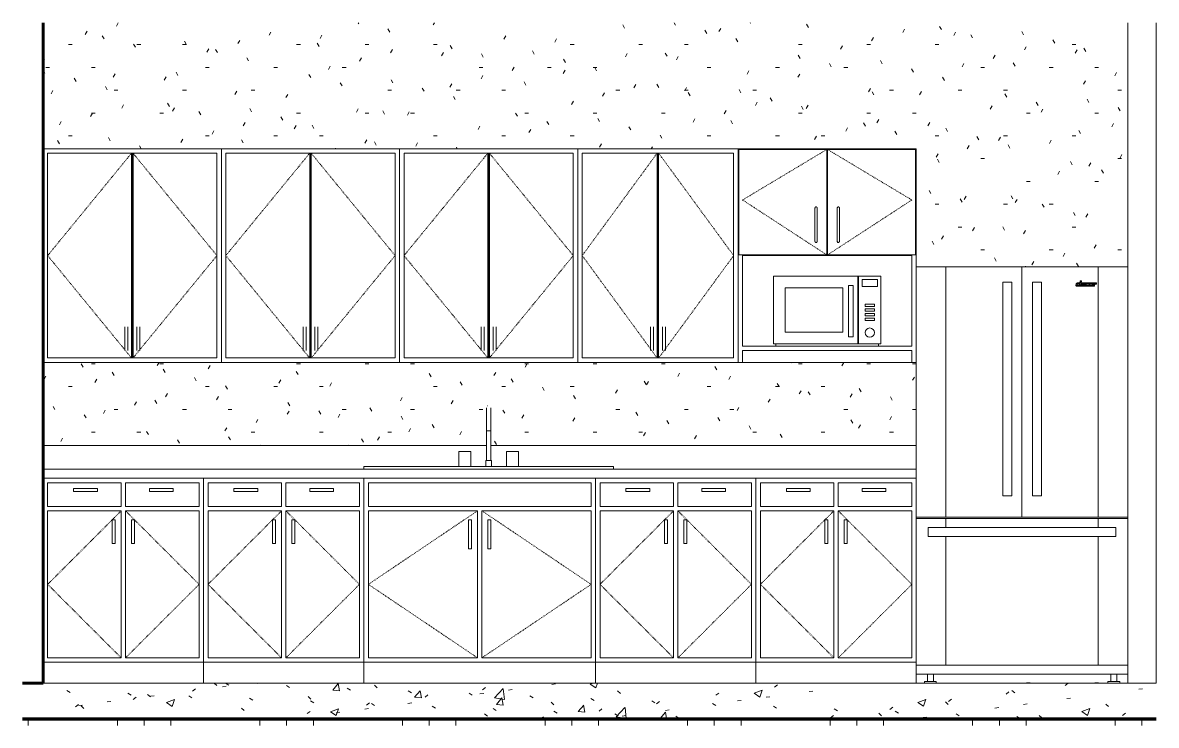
# Model space of a CAD drawing. Header units: inches. Extents: x -1667 to 6650, y -30 to 273.
# Drawn here: x 3699.4 to 3890.2, y -7.1 to 111.2 of the extents above; entities that cross this region are included whole.
import ezdxf

# ---------------------------------------------------------------- set-up
doc = ezdxf.new("R2010")
doc.units = ezdxf.units.IN
doc.header["$MEASUREMENT"] = 0
doc.linetypes.add('Dash', pattern=[0.25, 0.125, -0.125])
for name, color, linetype, lineweight in [('A-GENM', 13, 'Continuous', 9), ('A-WALL', 113, 'Continuous', 18), ('A-WALL-PATT', 111, 'Continuous', 18), ('C-BLDG-PADS', 91, 'Continuous', 9), ('C-TOPO', 7, 'Continuous', 9), ('I-FURN', 30, 'Continuous', 9), ('I-WALL', 2, 'Continuous', 18), ('P-SANR-FIXT', 6, 'Continuous', 9), ('Q-CASE', 31, 'Continuous', 9), ('Q-CASE-HDLN', 31, 'Dash', 9), ('Q-SPCQ', 91, 'Continuous', 9)]:
    doc.layers.add(name, color=color, linetype=linetype, lineweight=lineweight)

# ---------------------------------------------------------------- blocks, each defined once
blk = doc.blocks.new('Open Source Metal Building_Exterior_rvt-14-KITCHINETTE - NORTH ELEVATION')
at = {"layer": 'C-BLDG-PADS'}
h = blk.add_hatch(dxfattribs=at)
h.set_pattern_fill('FP_28', style=0, pattern_type=2)
h.set_pattern_definition([(50, (3737.787, 0), (13.77135, -1.20496), [1.44, -15.84]), (355, (3737.787, 0), (-2.66442, 14.44218), [1.152, -12.672]), (100.451, (3738.935, -0.1), (11.10708, 13.23737), [1.224, -13.462]), (46.184, (3737.787, 3.84), (20.49128, -3.17785), [2.16, -23.76]), (96.636, (3739.495, 3.575), (17.94587, 18.70315), [1.836, -20.193]), (351.184, (3737.787, 3.84), (17.9454, 18.70261), [1.728, -19.008]), (21, (3739.707, 2.88), (11.46052, -7.730365), [1.44, -15.84]), (326, (3739.707, 2.88), (4.67135, 13.92315), [1.152, -12.672]), (71.451, (3740.663, 2.236), (16.13207, 6.19284), [1.224, -13.462]), (37.5, (3737.787, 0), (0.233123, 6.39175), [0.634, -11.885, 0.634, -12.23, -12.72]), (37.5, (3737.787, 0), (0.233123, 6.39175), [-25.382, 0.634, -12.086]), (7.5, (3737.787, 0), (5.05073, 7.57304), [0.634, -6.701, 0.634, -11.597, -4.848]), (7.5, (3737.787, 0), (5.05073, 7.57304), [-19.565, 0.634, -4.214]), (327.5, (3733.506, 0), (10.24958, -0.43289), [0.634, -4.166, 0.634, -14.342, -19.872]), (327.5, (3733.506, 0), (10.24958, -0.43289), [-19.776, 0.634, -19.238]), (317.5, (3731.586, 0), (11.19739, 1.922144), [0.634, -5.606, 0.634, -9.312, -14.112]), (317.5, (3731.586, 0), (11.19739, 1.922144), [-16.186, 0.634, -13.478])])
h.paths.add_polyline_path([(1901.64, -6), (1949.35, -6), (1949.35, 0), (1758.48, 0), (1758.48, -6), (1853.92, -6)], flags=0)
at = {"layer": 'C-TOPO'}
h = blk.add_hatch(dxfattribs=at)
h.set_pattern_fill('FP_27', color=256, style=0, pattern_type=2)
h.set_pattern_definition([(0, (3737.787, 0), (12, 12), [12, -12]), (0, (3737.787, 4.5), (12, 12), [12, -12]), (0, (3737.787, 9), (12, 12), [12, -12]), (90, (3739.287, 10.5), (-12, 12), [12, -12]), (90, (3743.787, 10.5), (-12, 12), [12, -12]), (90, (3748.287, 10.5), (-12, 12), [12, -12])])
h.paths.add_polyline_path([(1901.64, -7.13), (1949.35, -7.13), (1949.35, -6.01), (1758.48, -6.01), (1758.48, -7.13), (1853.92, -7.13)], flags=0)
at = {"layer": 'C-BLDG-PADS', "color": 250, "lineweight": 18}
for p, q in [((1949.35, 0), (1758.48, 0)), ((1758.48, -6), (1949.35, -6))]:
    blk.add_line(p, q, dxfattribs=at)
at = {"layer": 'C-TOPO', "color": 10, "lineweight": 80}
blk.add_line((1758.48, -6.01), (1949.35, -6.01), dxfattribs=at)
at = {"layer": 'C-TOPO'}
blk.add_line((1949.35, -6.01), (1758.48, -6.01), dxfattribs=at)
blk = doc.blocks.new('Counter Top - 24_ Depth-690214-KITCHINETTE - NORTH ELEVATION')
at = {"layer": 'Q-CASE'}
for p, q in [((1761.94, 40), (1836.57, 40)), ((1837.31, 40), (1908.94, 40)), ((1761.94, 36), (1908.94, 36)), ((1908.94, 34.5), (1761.94, 34.5))]:
    blk.add_line(p, q, dxfattribs=at)
blk = doc.blocks.new('Refrigeration-Dacor-Millennia - PF36BNDFBK-518783-KITCHINETTE - NORTH ELEVATION')
at = {"layer": 'A-GENM', "lineweight": 18}
for p, q in [((1908.94, 27.94), (1908.94, 70.12)), ((1908.94, 70.12), (1926.69, 70.12)), ((1913.94, 70.12), (1913.94, 27.94)), ((1926.69, 70.12), (1944.56, 70.12)), ((1926.69, 70.12), (1926.69, 27.94)), ((1939.56, 70.12), (1939.56, 27.94)), ((1926.69, 27.94), (1908.94, 27.94)), ((1908.94, 3), (1908.94, 27.69)), ((1908.94, 27.69), (1944.56, 27.69)), ((1944.56, 27.94), (1926.69, 27.94)), ((1944.56, 3), (1908.94, 3))]:
    blk.add_line(p, q, dxfattribs=at)
at = {"layer": 'A-GENM'}
for p, q in [((1944.56, 70.12), (1908.94, 70.12)), ((1908.94, 70.12), (1908.94, 3)), ((1925, 67.53), (1923.5, 67.53)), ((1923.5, 67.53), (1923.5, 31.53)), ((1925, 31.53), (1925, 67.53)), ((1928.5, 67.53), (1930, 67.53)), ((1928.5, 31.53), (1928.5, 67.53)), ((1930, 67.53), (1930, 31.53)), ((1935.86, 67.24), (1935.82, 67.03)), ((1935.82, 67.03), (1935.82, 66.96)), ((1935.82, 66.96), (1935.85, 66.9)), ((1935.85, 66.9), (1935.9, 66.86)), ((1935.89, 67.31), (1935.86, 67.24)), ((1935.91, 67.23), (1935.87, 67.02)), ((1935.87, 67.02), (1935.87, 66.95)), ((1935.87, 66.95), (1935.91, 66.91)), ((1935.94, 67.37), (1935.89, 67.31)), ((1935.9, 66.86), (1935.94, 66.85)), ((1935.95, 67.3), (1935.91, 67.23)), ((1935.91, 66.91), (1935.97, 66.89)), ((1936.01, 67.4), (1935.94, 67.37)), ((1935.94, 66.85), (1935.97, 66.84)), ((1936.01, 67.35), (1935.95, 67.3)), ((1935.97, 66.89), (1936.46, 66.89)), ((1935.97, 66.84), (1938.86, 66.84)), ((1936.09, 67.42), (1936.01, 67.4)), ((1936.09, 67.37), (1936.01, 67.35)), ((1936.04, 67.07), (1936.06, 67.18)), ((1936.05, 67.04), (1936.04, 67.07)), ((1936.07, 67.02), (1936.05, 67.04)), ((1936.06, 67.18), (1936.08, 67.22)), ((1936.37, 67.02), (1936.07, 67.02)), ((1936.08, 67.22), (1936.12, 67.23)), ((1936.45, 67.42), (1936.09, 67.42)), ((1936.49, 67.37), (1936.09, 67.37)), ((1936.12, 67.23), (1936.46, 67.23)), ((1936.41, 67.03), (1936.37, 67.02)), ((1936.43, 67.07), (1936.41, 67.03)), ((1936.46, 67.23), (1936.43, 67.07)), ((1936.51, 67.7), (1936.45, 67.42)), ((1936.46, 66.89), (1936.51, 66.9)), ((1936.56, 67.7), (1936.49, 67.37)), ((1936.53, 67.74), (1936.51, 67.7)), ((1936.51, 66.9), (1936.55, 66.93)), ((1936.58, 67.75), (1936.53, 67.74)), ((1936.55, 66.93), (1936.57, 66.97)), ((1936.72, 67.7), (1936.56, 67.7)), ((1936.57, 66.97), (1936.62, 67.23)), ((1936.7, 67.75), (1936.58, 67.75)), ((1936.62, 67.23), (1936.71, 67.23)), ((1936.64, 67.06), (1936.63, 67.02)), ((1936.63, 67.02), (1936.64, 66.96)), ((1936.65, 67.11), (1936.64, 67.06)), ((1936.64, 66.96), (1936.67, 66.91)), ((1936.65, 67.37), (1936.68, 67.53)), ((1936.73, 67.37), (1936.65, 67.37)), ((1936.67, 67.15), (1936.65, 67.11)), ((1936.71, 67.18), (1936.67, 67.15)), ((1936.67, 66.91), (1936.73, 66.89)), ((1936.68, 67.53), (1936.72, 67.7)), ((1936.74, 67.74), (1936.7, 67.75)), ((1936.71, 67.42), (1936.76, 67.67)), ((1939.23, 67.42), (1936.71, 67.42)), ((1936.71, 67.23), (1936.72, 67.3)), ((1936.75, 67.19), (1936.71, 67.18)), ((1936.72, 67.3), (1936.73, 67.37)), ((1936.73, 66.89), (1937.18, 66.89)), ((1936.76, 67.71), (1936.74, 67.74)), ((1937.17, 67.19), (1936.75, 67.19)), ((1936.76, 67.67), (1936.76, 67.71)), ((1936.79, 67.37), (1936.76, 67.23)), ((1936.76, 67.23), (1937.18, 67.23)), ((1937.24, 67.37), (1936.79, 67.37)), ((1936.79, 67.02), (1936.8, 67.06)), ((1937.14, 67.02), (1936.79, 67.02)), ((1936.8, 67.06), (1937.15, 67.06)), ((1937.15, 67.06), (1937.14, 67.02)), ((1937.18, 67.23), (1937.17, 67.19)), ((1937.18, 66.89), (1937.22, 66.9)), ((1937.22, 66.9), (1937.26, 66.93)), ((1937.29, 67.35), (1937.24, 67.37)), ((1937.26, 66.93), (1937.28, 66.97)), ((1937.28, 66.97), (1937.31, 67.11)), ((1937.33, 67.3), (1937.29, 67.35)), ((1937.31, 67.11), (1937.34, 67.24)), ((1937.34, 67.24), (1937.33, 67.3)), ((1937.38, 67.15), (1937.35, 67.02)), ((1937.35, 67.02), (1937.36, 66.96)), ((1937.36, 66.96), (1937.39, 66.91)), ((1937.41, 67.28), (1937.38, 67.15)), ((1937.39, 66.91), (1937.45, 66.89)), ((1937.43, 67.33), (1937.41, 67.28)), ((1937.46, 67.36), (1937.43, 67.33)), ((1937.45, 66.89), (1937.89, 66.89)), ((1937.51, 67.37), (1937.46, 67.36)), ((1937.97, 67.37), (1937.51, 67.37)), ((1937.52, 67.07), (1937.55, 67.19)), ((1937.53, 67.04), (1937.52, 67.07)), ((1937.56, 67.02), (1937.53, 67.04)), ((1937.55, 67.19), (1937.57, 67.22)), ((1937.9, 67.02), (1937.56, 67.02)), ((1937.57, 67.22), (1937.61, 67.23)), ((1937.61, 67.23), (1937.96, 67.23)), ((1937.89, 66.89), (1937.92, 66.9)), ((1937.93, 67.01), (1937.9, 67.02)), ((1937.92, 66.9), (1937.93, 66.93)), ((1937.94, 66.98), (1937.93, 67.01)), ((1937.93, 66.93), (1937.94, 66.98)), ((1937.96, 67.23), (1937.99, 67.24)), ((1938.01, 67.35), (1937.97, 67.37)), ((1937.99, 67.24), (1938.01, 67.27)), ((1938.02, 67.32), (1938.01, 67.35)), ((1938.01, 67.27), (1938.02, 67.32)), ((1938.04, 67.15), (1938.01, 67.02)), ((1938.01, 67.02), (1938.01, 66.96)), ((1938.01, 66.96), (1938.05, 66.91)), ((1938.07, 67.28), (1938.04, 67.15)), ((1938.05, 66.91), (1938.11, 66.89)), ((1938.09, 67.33), (1938.07, 67.28)), ((1938.12, 67.36), (1938.09, 67.33)), ((1938.11, 66.89), (1938.58, 66.89)), ((1938.17, 67.37), (1938.12, 67.36)), ((1938.63, 67.37), (1938.17, 67.37)), ((1938.18, 67.07), (1938.2, 67.2)), ((1938.19, 67.04), (1938.18, 67.07)), ((1938.21, 67.02), (1938.19, 67.04)), ((1938.2, 67.2), (1938.22, 67.22)), ((1938.49, 67.02), (1938.21, 67.02)), ((1938.22, 67.22), (1938.25, 67.23)), ((1938.25, 67.23), (1938.52, 67.23)), ((1938.53, 67.03), (1938.49, 67.02)), ((1938.52, 67.23), (1938.56, 67.22)), ((1938.54, 67.06), (1938.53, 67.03)), ((1938.55, 67.12), (1938.54, 67.06)), ((1938.57, 67.19), (1938.55, 67.12)), ((1938.56, 67.22), (1938.57, 67.19)), ((1938.58, 66.89), (1938.62, 66.9)), ((1938.62, 66.9), (1938.66, 66.93)), ((1938.69, 67.35), (1938.63, 67.37)), ((1938.66, 66.93), (1938.68, 66.97)), ((1938.68, 66.97), (1938.74, 67.24)), ((1938.73, 67.3), (1938.69, 67.35)), ((1938.82, 67.33), (1938.73, 66.89)), ((1938.74, 67.24), (1938.73, 67.3)), ((1938.73, 66.89), (1938.89, 66.89)), ((1938.84, 67.36), (1938.82, 67.33)), ((1938.87, 67.37), (1938.84, 67.36)), ((1938.86, 66.84), (1938.91, 66.86)), ((1938.95, 67.37), (1938.87, 67.37)), ((1938.89, 66.89), (1938.95, 67.18)), ((1938.91, 66.86), (1938.94, 66.91)), ((1938.94, 66.91), (1939, 67.18)), ((1938.98, 67.34), (1938.95, 67.37)), ((1938.95, 67.18), (1938.97, 67.22)), ((1938.97, 67.22), (1939.01, 67.23)), ((1939.03, 67.37), (1938.98, 67.34)), ((1939, 67.18), (1939.21, 67.18)), ((1939.01, 67.23), (1939.22, 67.23)), ((1939.25, 67.37), (1939.03, 67.37)), ((1939.21, 67.18), (1939.25, 67.2)), ((1939.22, 67.23), (1939.25, 67.37)), ((1939.26, 67.4), (1939.23, 67.42)), ((1939.25, 67.2), (1939.27, 67.24)), ((1939.29, 67.37), (1939.26, 67.4)), ((1939.27, 67.24), (1939.29, 67.33)), ((1939.29, 67.33), (1939.29, 67.37)), ((1923.5, 31.53), (1925, 31.53)), ((1930, 31.53), (1928.5, 31.53)), ((1913.94, 27.69), (1913.94, 26.19)), ((1939.56, 27.69), (1939.56, 26.19)), ((1910.94, 26.19), (1910.94, 24.69)), ((1942.56, 26.19), (1910.94, 26.19)), ((1942.56, 24.69), (1942.56, 26.19)), ((1910.94, 24.69), (1942.56, 24.69)), ((1913.94, 24.69), (1913.94, 3)), ((1939.56, 24.69), (1939.56, 3)), ((1908.94, 3), (1944.56, 3)), ((1910.81, 0.25), (1910.31, 0.25)), ((1910.31, 0.25), (1910.31, 0)), ((1911.81, 1.5), (1910.81, 1.5)), ((1910.81, 1.5), (1910.81, 0.25)), ((1910.81, 0.25), (1911.81, 0.25)), ((1911.81, 0.25), (1911.81, 1.5)), ((1912.31, 0.25), (1911.81, 0.25)), ((1912.31, 0), (1912.31, 0.25)), ((1941.69, 0.25), (1941.19, 0.25)), ((1941.19, 0.25), (1941.19, 0)), ((1942.69, 1.5), (1941.69, 1.5)), ((1941.69, 1.5), (1941.69, 0.25)), ((1941.69, 0.25), (1942.69, 0.25)), ((1942.69, 0.25), (1942.69, 1.5)), ((1943.19, 0.25), (1942.69, 0.25)), ((1943.19, 0), (1943.19, 0.25))]:
    blk.add_line(p, q, dxfattribs=at)
at = {"layer": 'Q-SPCQ'}
for p, q in [((1910.81, 1.5), (1908.94, 1.5)), ((1941.69, 1.5), (1911.81, 1.5)), ((1944.56, 1.5), (1942.69, 1.5))]:
    blk.add_line(p, q, dxfattribs=at)
blk = doc.blocks.new('293304 - 293304 2-686364-KITCHINETTE - NORTH ELEVATION')
at = {"layer": 'Q-CASE'}
for p, q in [((1878.94, 90), (1908.94, 90)), ((1878.94, 90), (1878.94, 54)), ((1879.06, 89.87), (1893.87, 89.87)), ((1879.06, 72.12), (1879.06, 89.87)), ((1893.87, 72.12), (1893.87, 89.87)), ((1894, 89.87), (1908.81, 89.87)), ((1894, 89.87), (1894, 72.12)), ((1908.81, 72.12), (1908.81, 89.87)), ((1908.94, 70.13), (1908.94, 90)), ((1893.87, 89.25), (1894, 89.25)), ((1893.87, 81.75), (1894, 81.75)), ((1894, 81), (1893.87, 81)), ((1894, 72.75), (1893.87, 72.75)), ((1893.87, 72.12), (1879.06, 72.12)), ((1879.69, 72), (1879.69, 56.75)), ((1879.69, 72), (1908.19, 72)), ((1908.81, 72.12), (1894, 72.12)), ((1908.19, 56.75), (1908.19, 72)), ((1885.28, 56.75), (1879.69, 56.75)), ((1908.19, 56), (1879.69, 56)), ((1879.69, 54), (1879.69, 56)), ((1908.19, 56.75), (1902.6, 56.75)), ((1908.19, 56), (1908.19, 54)), ((1878.94, 54), (1879.69, 54)), ((1908.19, 54), (1879.69, 54)), ((1908.19, 54), (1908.94, 54))]:
    blk.add_line(p, q, dxfattribs=at)
at = {"layer": 'Q-CASE', "flags": 128}
for points in [[(1891.87, 79.93), (1891.87, 78.95), (1891.87, 77.84), (1891.87, 76.68), (1891.87, 75.56), (1891.87, 74.56), (1891.87, 74.47)], [(1892.25, 74.47), (1892.25, 75.45), (1892.25, 76.56), (1892.25, 77.72), (1892.25, 78.84), (1892.25, 79.84), (1892.25, 79.93)], [(1895.62, 79.93), (1895.62, 78.95), (1895.62, 77.84), (1895.62, 76.68), (1895.62, 75.56), (1895.62, 74.56), (1895.62, 74.47)], [(1896, 74.47), (1896, 75.45), (1896, 76.56), (1896, 77.72), (1896, 78.84), (1896, 79.84), (1896, 79.93)]]:
    blk.add_lwpolyline(points, dxfattribs=at)
at = {"layer": 'Q-CASE'}
for points, knots in [([(1891.87, 79.93), (1891.87, 79.96), (1891.88, 80.01), (1891.89, 80.06), (1891.9, 80.08), (1891.91, 80.09), (1891.92, 80.11), (1891.94, 80.14), (1891.96, 80.17), (1891.98, 80.19), (1892, 80.19), (1892.01, 80.2), (1892.03, 80.2), (1892.06, 80.21), (1892.09, 80.2), (1892.11, 80.2), (1892.12, 80.19), (1892.14, 80.19), (1892.16, 80.17), (1892.19, 80.14), (1892.2, 80.12), (1892.22, 80.09), (1892.23, 80.06), (1892.25, 80.01), (1892.25, 79.96), (1892.25, 79.93)], [0, 0, 0, 0, 0.1, 0.2, 0.2125, 0.225, 0.25, 0.3, 0.35, 0.4, 0.4125, 0.425, 0.45, 0.5, 0.55, 0.575, 0.5875, 0.6, 0.65, 0.7, 0.75, 0.775, 0.8, 0.9, 1, 1, 1, 1]), ([(1895.62, 79.93), (1895.62, 79.96), (1895.63, 80.01), (1895.64, 80.06), (1895.66, 80.09), (1895.67, 80.12), (1895.69, 80.14), (1895.71, 80.17), (1895.73, 80.19), (1895.75, 80.19), (1895.76, 80.2), (1895.78, 80.2), (1895.81, 80.21), (1895.85, 80.2), (1895.87, 80.2), (1895.88, 80.19), (1895.89, 80.19), (1895.91, 80.17), (1895.94, 80.14), (1895.95, 80.11), (1895.96, 80.09), (1895.97, 80.08), (1895.98, 80.06), (1896, 80.01), (1896, 79.96), (1896, 79.93)], [0, 0, 0, 0, 0.1, 0.2, 0.225, 0.25, 0.3, 0.35, 0.4, 0.4125, 0.425, 0.45, 0.5, 0.55, 0.575, 0.5875, 0.6, 0.65, 0.7, 0.75, 0.775, 0.7875, 0.8, 0.9, 1, 1, 1, 1]), ([(1892.25, 74.47), (1892.25, 74.44), (1892.25, 74.39), (1892.23, 74.34), (1892.22, 74.31), (1892.2, 74.28), (1892.19, 74.26), (1892.16, 74.23), (1892.14, 74.21), (1892.12, 74.21), (1892.11, 74.2), (1892.09, 74.2), (1892.06, 74.19), (1892.03, 74.2), (1892.01, 74.2), (1892, 74.21), (1891.98, 74.21), (1891.96, 74.23), (1891.94, 74.26), (1891.92, 74.29), (1891.91, 74.31), (1891.9, 74.32), (1891.89, 74.34), (1891.88, 74.39), (1891.87, 74.44), (1891.87, 74.47)], [0, 0, 0, 0, 0.1, 0.2, 0.225, 0.25, 0.3, 0.35, 0.4, 0.4125, 0.425, 0.45, 0.5, 0.55, 0.575, 0.5875, 0.6, 0.65, 0.7, 0.75, 0.775, 0.7875, 0.8, 0.9, 1, 1, 1, 1]), ([(1896, 74.47), (1896, 74.44), (1896, 74.39), (1895.98, 74.34), (1895.97, 74.32), (1895.96, 74.31), (1895.95, 74.29), (1895.94, 74.26), (1895.91, 74.23), (1895.89, 74.21), (1895.88, 74.21), (1895.87, 74.2), (1895.85, 74.2), (1895.81, 74.19), (1895.78, 74.2), (1895.76, 74.2), (1895.75, 74.21), (1895.73, 74.21), (1895.71, 74.23), (1895.69, 74.26), (1895.67, 74.28), (1895.66, 74.31), (1895.64, 74.34), (1895.63, 74.39), (1895.62, 74.44), (1895.62, 74.47)], [0, 0, 0, 0, 0.1, 0.2, 0.2125, 0.225, 0.25, 0.3, 0.35, 0.4, 0.4125, 0.425, 0.45, 0.5, 0.55, 0.575, 0.5875, 0.6, 0.65, 0.7, 0.75, 0.775, 0.8, 0.9, 1, 1, 1, 1])]:
    blk.add_open_spline(points, degree=3, knots=knots, dxfattribs=at)
at = {"layer": 'Q-CASE-HDLN'}
for p, q in [((1893.87, 89.87), (1879.69, 81.37)), ((1894, 89.87), (1908.19, 81.37)), ((1879.69, 81.37), (1893.87, 72.12)), ((1908.19, 81.37), (1894, 72.12))]:
    blk.add_line(p, q, dxfattribs=at)
blk = doc.blocks.new('Sink Kitchen-Double - 42_ x 21_-577721-KITCHINETTE - NORTH ELEVATION')
at = {"layer": 'P-SANR-FIXT'}
for p, q in [((1836.71, 46.68), (1836.74, 46.68)), ((1836.56, 43.88), (1836.56, 37.5)), ((1836.56, 43.88), (1836.56, 42.5)), ((1836.94, 42.5), (1836.57, 42.5)), ((1837.3, 42.5), (1836.94, 42.5)), ((1837.31, 37.5), (1837.31, 43.88)), ((1837.31, 42.5), (1837.31, 43.88)), ((1831.94, 39), (1831.94, 36.5)), ((1831.94, 39), (1833.94, 39)), ((1833.94, 36.5), (1833.94, 39)), ((1839.94, 39), (1839.94, 36.5)), ((1839.94, 39), (1841.94, 39)), ((1841.94, 36.5), (1841.94, 39)), ((1815.94, 36.5), (1857.94, 36.5)), ((1815.94, 36), (1815.94, 36.5)), ((1836.44, 37.5), (1836.44, 36.5)), ((1836.44, 37.5), (1837.44, 37.5)), ((1837.44, 36.5), (1837.44, 37.5)), ((1857.94, 36), (1857.94, 36.5))]:
    blk.add_line(p, q, dxfattribs=at)
at = {"layer": 'P-SANR-FIXT', "flags": 128}
for points in [[(1836.56, 43.88), (1836.56, 44.76), (1836.56, 45.53), (1836.56, 46.08), (1836.56, 46.35), (1836.56, 46.38)], [(1836.56, 46.38), (1836.56, 46.21), (1836.56, 45.75), (1836.56, 45.05), (1836.56, 44.19), (1836.56, 43.88)], [(1837.31, 46.38), (1837.31, 46.21), (1837.31, 45.75), (1837.31, 45.05), (1837.31, 44.19), (1837.31, 43.88)], [(1837.31, 43.88), (1837.31, 44.76), (1837.31, 45.53), (1837.31, 46.08), (1837.31, 46.35), (1837.31, 46.38)]]:
    blk.add_lwpolyline(points, dxfattribs=at)
blk = doc.blocks.new('Base Cabinet-Double Door Sink Unit - 39_-578555-KITCHINETTE - NORTH ELEVATION')
at = {"layer": 'Q-CASE'}
for p, q in [((1815.94, 34.5), (1815.94, 3.5)), ((1854.94, 3.5), (1854.94, 34.5)), ((1816.69, 29.75), (1816.69, 33.75)), ((1816.69, 33.75), (1854.19, 33.75)), ((1854.19, 33.75), (1854.19, 29.75)), ((1854.19, 29.75), (1816.69, 29.75)), ((1816.69, 4.25), (1816.69, 29)), ((1816.69, 29), (1835.06, 29)), ((1835.06, 4.25), (1835.06, 29)), ((1835.81, 29), (1854.19, 29)), ((1835.81, 4.25), (1835.81, 29)), ((1854.19, 29), (1854.19, 4.25)), ((1834.06, 27.5), (1833.56, 27.5)), ((1833.56, 27.5), (1833.56, 22.59)), ((1834.06, 22.59), (1834.06, 27.5)), ((1837.31, 27.5), (1836.81, 27.5)), ((1836.81, 27.5), (1836.81, 22.59)), ((1837.31, 22.59), (1837.31, 27.5)), ((1833.56, 22.59), (1834.06, 22.59)), ((1836.81, 22.59), (1837.31, 22.59)), ((1835.06, 4.25), (1816.69, 4.25)), ((1854.19, 4.25), (1835.81, 4.25)), ((1815.94, 3.5), (1854.94, 3.5)), ((1815.94, 0), (1815.94, 3.5)), ((1854.94, 3.5), (1854.94, 0))]:
    blk.add_line(p, q, dxfattribs=at)
at = {"layer": 'Q-CASE', "linetype": 'Dash'}
for p, q in [((1835.06, 29), (1816.69, 16.62)), ((1835.81, 29), (1854.19, 16.62)), ((1816.69, 16.62), (1835.06, 4.25)), ((1854.19, 16.62), (1835.81, 4.25))]:
    blk.add_line(p, q, dxfattribs=at)
blk = doc.blocks.new('Base Cabinet-Double Door _ 2 Drawer - 27_-581375-KITCHINETTE - NORTH ELEVATION')
at = {"layer": 'Q-CASE'}
for p, q in [((1788.94, 34.5), (1788.94, 3.5)), ((1815.94, 3.5), (1815.94, 34.5)), ((1789.69, 29.75), (1789.69, 33.75)), ((1789.69, 33.75), (1802.06, 33.75)), ((1798.06, 32.75), (1794.06, 32.75)), ((1794.06, 32.75), (1794.06, 32.25)), ((1798.06, 32.25), (1798.06, 32.75)), ((1802.06, 29.75), (1802.06, 33.75)), ((1802.81, 33.75), (1815.19, 33.75)), ((1802.81, 29.75), (1802.81, 33.75)), ((1810.81, 32.75), (1806.81, 32.75)), ((1806.81, 32.75), (1806.81, 32.25)), ((1810.81, 32.25), (1810.81, 32.75)), ((1815.19, 33.75), (1815.19, 29.75)), ((1794.06, 32.25), (1798.06, 32.25)), ((1806.81, 32.25), (1810.81, 32.25)), ((1802.06, 29.75), (1789.69, 29.75)), ((1789.69, 4.25), (1789.69, 29)), ((1789.69, 29), (1802.06, 29)), ((1802.06, 4.25), (1802.06, 29)), ((1815.19, 29.75), (1802.81, 29.75)), ((1802.81, 29), (1815.19, 29)), ((1802.81, 4.25), (1802.81, 29)), ((1815.19, 29), (1815.19, 4.25)), ((1801.06, 27.5), (1800.56, 27.5)), ((1800.56, 27.5), (1800.56, 23.5)), ((1801.06, 23.5), (1801.06, 27.5)), ((1804.31, 27.5), (1803.81, 27.5)), ((1803.81, 27.5), (1803.81, 23.5)), ((1804.31, 23.5), (1804.31, 27.5)), ((1800.56, 23.5), (1801.06, 23.5)), ((1803.81, 23.5), (1804.31, 23.5)), ((1802.06, 4.25), (1789.69, 4.25)), ((1815.19, 4.25), (1802.81, 4.25)), ((1788.94, 3.5), (1815.94, 3.5)), ((1788.94, 0), (1788.94, 3.5)), ((1815.94, 3.5), (1815.94, 0))]:
    blk.add_line(p, q, dxfattribs=at)
at = {"layer": 'Q-CASE', "linetype": 'Dash'}
for p, q in [((1802.06, 29), (1789.69, 16.62)), ((1815.19, 16.62), (1802.81, 29)), ((1789.69, 16.62), (1802.06, 4.25)), ((1802.81, 4.25), (1815.19, 16.62))]:
    blk.add_line(p, q, dxfattribs=at)
blk = doc.blocks.new('Base Cabinet-Double Door _ 2 Drawer - 27_-V32-KITCHINETTE - NORTH ELEVATION')
at = {"layer": 'Q-CASE'}
for p, q in [((1881.94, 34.5), (1881.94, 3.5)), ((1882.69, 29.75), (1882.69, 33.75)), ((1882.69, 33.75), (1895.06, 33.75)), ((1891.06, 32.75), (1887.06, 32.75)), ((1887.06, 32.75), (1887.06, 32.25)), ((1891.06, 32.25), (1891.06, 32.75)), ((1895.06, 29.75), (1895.06, 33.75)), ((1895.81, 33.75), (1908.19, 33.75)), ((1895.81, 29.75), (1895.81, 33.75)), ((1903.81, 32.75), (1899.81, 32.75)), ((1899.81, 32.75), (1899.81, 32.25)), ((1903.81, 32.25), (1903.81, 32.75)), ((1908.19, 33.75), (1908.19, 29.75)), ((1887.06, 32.25), (1891.06, 32.25)), ((1899.81, 32.25), (1903.81, 32.25)), ((1895.06, 29.75), (1882.69, 29.75)), ((1882.69, 4.25), (1882.69, 29)), ((1882.69, 29), (1895.06, 29)), ((1895.06, 4.25), (1895.06, 29)), ((1908.19, 29.75), (1895.81, 29.75)), ((1895.81, 29), (1908.19, 29)), ((1895.81, 4.25), (1895.81, 29)), ((1908.19, 29), (1908.19, 4.25)), ((1894.06, 27.5), (1893.56, 27.5)), ((1893.56, 27.5), (1893.56, 23.5)), ((1894.06, 23.5), (1894.06, 27.5)), ((1897.31, 27.5), (1896.81, 27.5)), ((1896.81, 27.5), (1896.81, 23.5)), ((1897.31, 23.5), (1897.31, 27.5)), ((1893.56, 23.5), (1894.06, 23.5)), ((1896.81, 23.5), (1897.31, 23.5)), ((1895.06, 4.25), (1882.69, 4.25)), ((1908.19, 4.25), (1895.81, 4.25)), ((1881.94, 3.5), (1908.94, 3.5)), ((1881.94, 0), (1881.94, 3.5)), ((1908.94, 3), (1908.94, 0))]:
    blk.add_line(p, q, dxfattribs=at)
at = {"layer": 'Q-CASE', "linetype": 'Dash'}
for p, q in [((1895.06, 29), (1882.69, 16.62)), ((1908.19, 16.62), (1895.81, 29)), ((1882.69, 16.62), (1895.06, 4.25)), ((1895.81, 4.25), (1908.19, 16.62))]:
    blk.add_line(p, q, dxfattribs=at)
blk = doc.blocks.new('Base Cabinet-Double Door _ 2 Drawer - 27_-V33-KITCHINETTE - NORTH ELEVATION')
at = {"layer": 'Q-CASE'}
for p, q in [((1788.94, 3.5), (1788.94, 34.5)), ((1762.69, 29.75), (1762.69, 33.75)), ((1762.69, 33.75), (1775.06, 33.75)), ((1771.06, 32.75), (1767.06, 32.75)), ((1767.06, 32.75), (1767.06, 32.25)), ((1771.06, 32.25), (1771.06, 32.75)), ((1775.06, 29.75), (1775.06, 33.75)), ((1775.81, 33.75), (1788.19, 33.75)), ((1775.81, 29.75), (1775.81, 33.75)), ((1783.81, 32.75), (1779.81, 32.75)), ((1779.81, 32.75), (1779.81, 32.25)), ((1783.81, 32.25), (1783.81, 32.75)), ((1788.19, 33.75), (1788.19, 29.75)), ((1767.06, 32.25), (1771.06, 32.25)), ((1779.81, 32.25), (1783.81, 32.25)), ((1775.06, 29.75), (1762.69, 29.75)), ((1762.69, 4.25), (1762.69, 29)), ((1762.69, 29), (1775.06, 29)), ((1775.06, 4.25), (1775.06, 29)), ((1788.19, 29.75), (1775.81, 29.75)), ((1775.81, 29), (1788.19, 29)), ((1775.81, 4.25), (1775.81, 29)), ((1788.19, 29), (1788.19, 4.25)), ((1774.06, 27.5), (1773.56, 27.5)), ((1773.56, 27.5), (1773.56, 23.5)), ((1774.06, 23.5), (1774.06, 27.5)), ((1777.31, 27.5), (1776.81, 27.5)), ((1776.81, 27.5), (1776.81, 23.5)), ((1777.31, 23.5), (1777.31, 27.5)), ((1773.56, 23.5), (1774.06, 23.5)), ((1776.81, 23.5), (1777.31, 23.5)), ((1775.06, 4.25), (1762.69, 4.25)), ((1788.19, 4.25), (1775.81, 4.25)), ((1761.94, 3.5), (1788.94, 3.5)), ((1788.94, 3.5), (1788.94, 0))]:
    blk.add_line(p, q, dxfattribs=at)
at = {"layer": 'Q-CASE', "linetype": 'Dash'}
for p, q in [((1775.06, 29), (1762.69, 16.62)), ((1788.19, 16.62), (1775.81, 29)), ((1762.69, 16.62), (1775.06, 4.25)), ((1775.81, 4.25), (1788.19, 16.62))]:
    blk.add_line(p, q, dxfattribs=at)
blk = doc.blocks.new('Small_Microwave_14381 - Small_Microwave_14381-624995-KITCHINETTE - NORTH ELEVATION')
at = {"layer": 'I-FURN'}
for p, q in [((1884.88, 68.56), (1899.08, 68.56)), ((1884.88, 68.56), (1884.88, 57.14)), ((1897.5, 66.99), (1897.5, 58.32)), ((1897.5, 66.99), (1898.29, 66.99)), ((1898.29, 58.32), (1898.29, 66.99)), ((1899.08, 57.14), (1899.08, 68.56)), ((1899.08, 68.56), (1899.23, 68.56)), ((1899.23, 68.56), (1902.99, 68.56)), ((1899.23, 57.14), (1899.23, 68.56)), ((1899.82, 67.97), (1902.4, 67.97)), ((1899.82, 66.79), (1899.82, 67.97)), ((1902.4, 67.97), (1902.4, 66.79)), ((1902.99, 57.14), (1902.99, 68.56)), ((1886.85, 59.11), (1886.85, 66.59)), ((1886.85, 66.59), (1896.57, 66.59)), ((1896.57, 66.59), (1896.57, 59.11)), ((1902.4, 66.79), (1899.82, 66.79)), ((1901.9, 63.84), (1900.32, 63.84)), ((1900.32, 63.84), (1900.32, 63.44)), ((1900.32, 63.44), (1901.9, 63.44)), ((1901.9, 63.05), (1900.32, 63.05)), ((1900.32, 63.05), (1900.32, 62.66)), ((1901.9, 63.44), (1901.9, 63.84)), ((1901.9, 62.66), (1901.9, 63.05)), ((1900.32, 62.66), (1901.9, 62.66)), ((1901.9, 62.26), (1900.32, 62.26)), ((1900.32, 62.26), (1900.32, 61.87)), ((1900.32, 61.87), (1901.9, 61.87)), ((1901.9, 61.47), (1900.32, 61.47)), ((1900.32, 61.47), (1900.32, 61.08)), ((1900.32, 61.08), (1901.9, 61.08)), ((1901.9, 61.87), (1901.9, 62.26)), ((1901.9, 61.08), (1901.9, 61.47)), ((1896.57, 59.11), (1886.85, 59.11)), ((1898.29, 58.32), (1897.5, 58.32)), ((1899.08, 57.14), (1884.88, 57.14)), ((1885.28, 56.75), (1885.28, 57.14)), ((1902.6, 56.75), (1885.28, 56.75)), ((1899.23, 57.14), (1899.08, 57.14)), ((1902.99, 57.14), (1899.23, 57.14)), ((1902.6, 57.14), (1902.6, 56.75))]:
    blk.add_line(p, q, dxfattribs=at)
for start, end in [(0, 180), (180, 360)]:
    blk.add_arc((1901.1, 59.02), 0.787, start, end, dxfattribs=at)
blk = doc.blocks.new('Upper Cabinet-Double Door-Wall - 27_ x 36_H-702586-KITCHINETTE - NORTH ELEVATION')
at = {"layer": 'Q-CASE'}
for p, q in [((1878.94, 90), (1851.94, 90)), ((1851.94, 90), (1851.94, 54)), ((1865.31, 89.25), (1852.69, 89.25)), ((1852.69, 89.25), (1852.69, 54.75)), ((1865.31, 89.25), (1865.56, 89.25)), ((1865.31, 54.75), (1865.31, 89.25)), ((1865.44, 89.25), (1865.44, 54.75)), ((1865.56, 89.25), (1865.56, 54.75)), ((1878.19, 89.25), (1865.56, 89.25)), ((1878.19, 54.75), (1878.19, 89.25)), ((1864.19, 59.5), (1864.19, 56.5)), ((1864.69, 56.5), (1864.69, 59.5)), ((1866.19, 59.5), (1866.19, 56.5)), ((1866.69, 56.5), (1866.69, 59.5)), ((1851.94, 54), (1878.94, 54)), ((1852.69, 54.75), (1865.31, 54.75)), ((1865.56, 54.75), (1865.31, 54.75)), ((1865.56, 54.75), (1878.19, 54.75))]:
    blk.add_line(p, q, dxfattribs=at)
at = {"layer": 'Q-CASE', "linetype": 'Dash'}
for p, q in [((1865.31, 89.25), (1852.69, 72)), ((1878.19, 72), (1865.56, 89.25)), ((1852.69, 72), (1865.31, 54.75)), ((1865.56, 54.75), (1878.19, 72))]:
    blk.add_line(p, q, dxfattribs=at)
at = {"layer": 'Q-CASE', "flags": 128}
for points in [[(1864.19, 60), (1864.19, 59.85), (1864.19, 59.5)], [(1864.69, 59.5), (1864.69, 59.86), (1864.69, 60)], [(1866.19, 60), (1866.19, 59.85), (1866.19, 59.5)], [(1866.69, 59.5), (1866.69, 59.86), (1866.69, 60)], [(1864.19, 56.5), (1864.19, 56.14), (1864.19, 56)], [(1864.69, 56), (1864.69, 56.15), (1864.69, 56.5)], [(1866.19, 56.5), (1866.19, 56.14), (1866.19, 56)], [(1866.69, 56), (1866.69, 56.15), (1866.69, 56.5)]]:
    blk.add_lwpolyline(points, dxfattribs=at)
blk = doc.blocks.new('Upper Cabinet-Double Door-Wall - 30_ x 36_H-702469-KITCHINETTE - NORTH ELEVATION')
at = {"layer": 'Q-CASE'}
for p, q in [((1851.94, 90), (1821.94, 90)), ((1821.94, 90), (1821.94, 54)), ((1851.94, 54), (1851.94, 90)), ((1836.81, 89.25), (1822.69, 89.25)), ((1822.69, 89.25), (1822.69, 54.75)), ((1836.81, 89.25), (1837.06, 89.25)), ((1836.81, 54.75), (1836.81, 89.25)), ((1836.94, 89.25), (1836.94, 54.75)), ((1837.06, 89.25), (1837.06, 54.75)), ((1851.19, 89.25), (1837.06, 89.25)), ((1851.19, 54.75), (1851.19, 89.25)), ((1835.69, 59.5), (1835.69, 56.5)), ((1836.19, 56.5), (1836.19, 59.5)), ((1837.69, 59.5), (1837.69, 56.5)), ((1838.19, 56.5), (1838.19, 59.5)), ((1821.94, 54), (1851.94, 54)), ((1822.69, 54.75), (1836.81, 54.75)), ((1837.06, 54.75), (1836.81, 54.75)), ((1837.06, 54.75), (1851.19, 54.75))]:
    blk.add_line(p, q, dxfattribs=at)
at = {"layer": 'Q-CASE', "linetype": 'Dash'}
for p, q in [((1836.81, 89.25), (1822.69, 72)), ((1851.19, 72), (1837.06, 89.25)), ((1822.69, 72), (1836.81, 54.75)), ((1837.06, 54.75), (1851.19, 72))]:
    blk.add_line(p, q, dxfattribs=at)
at = {"layer": 'Q-CASE', "flags": 128}
for points in [[(1835.69, 60), (1835.69, 59.85), (1835.69, 59.5)], [(1836.19, 59.5), (1836.19, 59.86), (1836.19, 60)], [(1837.69, 60), (1837.69, 59.85), (1837.69, 59.5)], [(1838.19, 59.5), (1838.19, 59.86), (1838.19, 60)], [(1835.69, 56.5), (1835.69, 56.14), (1835.69, 56)], [(1836.19, 56), (1836.19, 56.15), (1836.19, 56.5)], [(1837.69, 56.5), (1837.69, 56.14), (1837.69, 56)], [(1838.19, 56), (1838.19, 56.15), (1838.19, 56.5)]]:
    blk.add_lwpolyline(points, dxfattribs=at)
blk = doc.blocks.new('Upper Cabinet-Double Door-Wall - 30_ x 36_H-V34-KITCHINETTE - NORTH ELEVATION')
at = {"layer": 'Q-CASE'}
for p, q in [((1791.94, 90), (1761.94, 90)), ((1791.94, 54), (1791.94, 90)), ((1776.81, 89.25), (1762.69, 89.25)), ((1762.69, 89.25), (1762.69, 54.75)), ((1776.81, 89.25), (1777.06, 89.25)), ((1776.81, 54.75), (1776.81, 89.25)), ((1776.94, 89.25), (1776.94, 54.75)), ((1777.06, 89.25), (1777.06, 54.75)), ((1791.19, 89.25), (1777.06, 89.25)), ((1791.19, 54.75), (1791.19, 89.25)), ((1775.69, 59.5), (1775.69, 56.5)), ((1776.19, 56.5), (1776.19, 59.5)), ((1777.69, 59.5), (1777.69, 56.5)), ((1778.19, 56.5), (1778.19, 59.5)), ((1761.94, 54), (1791.94, 54)), ((1762.69, 54.75), (1776.81, 54.75)), ((1777.06, 54.75), (1776.81, 54.75)), ((1777.06, 54.75), (1791.19, 54.75))]:
    blk.add_line(p, q, dxfattribs=at)
at = {"layer": 'Q-CASE', "linetype": 'Dash'}
for p, q in [((1776.81, 89.25), (1762.69, 72)), ((1791.19, 72), (1777.06, 89.25)), ((1762.69, 72), (1776.81, 54.75)), ((1777.06, 54.75), (1791.19, 72))]:
    blk.add_line(p, q, dxfattribs=at)
at = {"layer": 'Q-CASE', "flags": 128}
for points in [[(1775.69, 60), (1775.69, 59.85), (1775.69, 59.5)], [(1776.19, 59.5), (1776.19, 59.86), (1776.19, 60)], [(1777.69, 60), (1777.69, 59.85), (1777.69, 59.5)], [(1778.19, 59.5), (1778.19, 59.86), (1778.19, 60)], [(1775.69, 56.5), (1775.69, 56.14), (1775.69, 56)], [(1776.19, 56), (1776.19, 56.15), (1776.19, 56.5)], [(1777.69, 56.5), (1777.69, 56.14), (1777.69, 56)], [(1778.19, 56), (1778.19, 56.15), (1778.19, 56.5)]]:
    blk.add_lwpolyline(points, dxfattribs=at)

msp = doc.modelspace()

# ---------------------------------------------------------------- hatches: boundary and pattern name
at = {"layer": 'A-WALL-PATT', "lineweight": 9}
h = msp.add_hatch(dxfattribs=at)
h.set_pattern_fill('FP_29', color=256, style=0, pattern_type=2)
h.set_pattern_definition([(0, (3737.787, 0), (15.36, 3.84), [0.634, -10.886, 0.634, -10.886, -61.44]), (0, (3737.787, 0), (15.36, 3.84), [-23.04, 0.634, -22.406, 0.634, -10.886, -26.88]), (0, (3737.787, 0), (15.36, 3.84), [-57.6, 0.634, -7.046, 0.634, -18.566]), (120, (3743.547, 1.92), (-11.00554, 11.38215), [0.634, -10.886, 0.634, -10.886, -61.44]), (120, (3743.547, 1.92), (-11.00554, 11.38215), [-23.04, 0.634, -22.406, 0.634, -10.886, -26.88]), (120, (3743.547, 1.92), (-11.00554, 11.38215), [-57.6, 0.634, -7.046, 0.634, -18.566]), (240, (3745.467, 9.6), (-4.35446, -15.22215), [0.634, -10.886, 0.634, -10.886, -61.44]), (240, (3745.467, 9.6), (-4.35446, -15.22215), [-23.04, 0.634, -22.406, 0.634, -10.886, -26.88]), (240, (3745.467, 9.6), (-4.35446, -15.22215), [-57.6, 0.634, -7.046, 0.634, -18.566])])
h.paths.add_polyline_path([(3885.43, 0), (3885.43, 1.5), (3883.56, 1.5), (3883.56, 0.25), (3884.06, 0.25), (3884.06, 0)], flags=0)
h.paths.add_polyline_path([(3882.06, 0), (3882.06, 0.25), (3882.56, 0.25), (3882.56, 1.5), (3852.68, 1.5), (3852.68, 0.25), (3853.18, 0.25), (3853.18, 0)], flags=0)
h.paths.add_polyline_path([(3849.81, 0), (3851.18, 0), (3851.18, 0.25), (3851.68, 0.25), (3851.68, 1.5), (3849.81, 1.5), (3849.81, 0.25)], flags=0)
h.paths.add_polyline_path([(3849.06, 40), (3849.81, 40), (3849.81, 54), (3702.81, 54), (3702.81, 40), (3777.44, 40), (3777.46, 46.51), (3777.51, 46.61), (3777.64, 46.71), (3777.81, 46.75), (3778.01, 46.68), (3778.1, 46.61), (3778.17, 46.46), (3778.18, 46.04), (3778.18, 44.66), (3778.17, 42.5), (3778.18, 40), (3842.51, 40)], flags=0)
h.paths.add_polyline_path([(3884.26, 70.13), (3885.43, 70.13), (3885.43, 111.23), (3702.81, 111.23), (3702.81, 90), (3849.81, 90), (3849.81, 70.13), (3881.28, 70.13)], flags=0)

# ---------------------------------------------------------------- linework, layer by layer
at = {"layer": 'A-WALL', "lineweight": 60}
for p, q in [((3702.81, 0), (3702.81, 111.23)), ((3699.35, 0), (3702.81, 0))]:
    msp.add_line(p, q, dxfattribs=at)
at = {"layer": 'I-WALL'}
for p, q in [((3885.43, 111.23), (3885.43, 0)), ((3890.18, 0), (3890.18, 111.23)), ((3885.43, 0), (3890.18, 0))]:
    msp.add_line(p, q, dxfattribs=at)

# ---------------------------------------------------------------- block references
at = {"color": 90, "lineweight": 5}
msp.add_blockref('Open Source Metal Building_Exterior_rvt-14-KITCHINETTE - NORTH ELEVATION', (1940.87, 0), dxfattribs=at)
at = {"layer": 'I-FURN'}
msp.add_blockref('Small_Microwave_14381 - Small_Microwave_14381-624995-KITCHINETTE - NORTH ELEVATION', (1940.87, 0), dxfattribs=at)
at = {"layer": 'P-SANR-FIXT'}
msp.add_blockref('Sink Kitchen-Double - 42_ x 21_-577721-KITCHINETTE - NORTH ELEVATION', (1940.87, 0), dxfattribs=at)
at = {"layer": 'Q-CASE'}
for name, p in [('Upper Cabinet-Double Door-Wall - 30_ x 36_H-V34-KITCHINETTE - NORTH ELEVATION', (1940.87, 0)), ('Upper Cabinet-Double Door-Wall - 30_ x 36_H-702469-KITCHINETTE - NORTH ELEVATION', (1910.87, 0)), ('Upper Cabinet-Double Door-Wall - 30_ x 36_H-702469-KITCHINETTE - NORTH ELEVATION', (1940.87, 0)), ('Upper Cabinet-Double Door-Wall - 27_ x 36_H-702586-KITCHINETTE - NORTH ELEVATION', (1940.87, 0)), ('293304 - 293304 2-686364-KITCHINETTE - NORTH ELEVATION', (1940.87, 0)), ('Counter Top - 24_ Depth-690214-KITCHINETTE - NORTH ELEVATION', (1940.87, 0)), ('Base Cabinet-Double Door _ 2 Drawer - 27_-V33-KITCHINETTE - NORTH ELEVATION', (1940.87, 0)), ('Base Cabinet-Double Door _ 2 Drawer - 27_-581375-KITCHINETTE - NORTH ELEVATION', (1940.87, 0)), ('Base Cabinet-Double Door Sink Unit - 39_-578555-KITCHINETTE - NORTH ELEVATION', (1940.87, 0)), ('Base Cabinet-Double Door _ 2 Drawer - 27_-581375-KITCHINETTE - NORTH ELEVATION', (2006.87, 0)), ('Base Cabinet-Double Door _ 2 Drawer - 27_-V32-KITCHINETTE - NORTH ELEVATION', (1940.87, 0))]:
    msp.add_blockref(name, p, dxfattribs=at)
at = {"layer": 'Q-SPCQ'}
msp.add_blockref('Refrigeration-Dacor-Millennia - PF36BNDFBK-518783-KITCHINETTE - NORTH ELEVATION', (1940.87, 0), dxfattribs=at)

doc.saveas('drawing.dxf')
